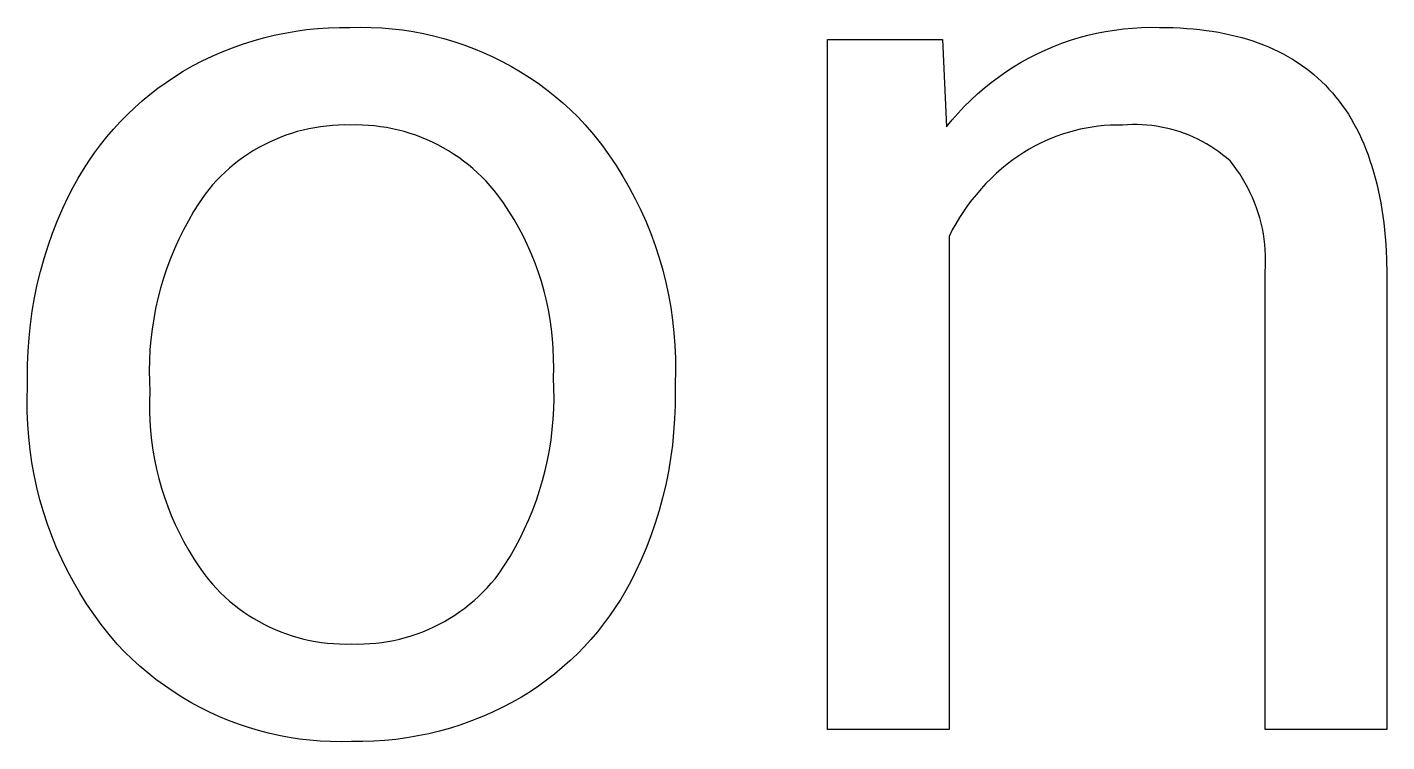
# Model space of a CAD drawing. Header units: millimetres. Extents: x -1893 to 2799, y -925 to 2353.
# Drawn here: x 1271.19 to 1310.43, y -719.01 to -698.39 of the extents above; entities that cross this region are included whole.
import ezdxf

# ---------------------------------------------------------------- set-up
doc = ezdxf.new("R2010")
doc.units = ezdxf.units.MM
doc.header["$MEASUREMENT"] = 0
doc.layers.add('Domyslna', color=7, linetype='Continuous', true_color=0x000000)

msp = doc.modelspace()

# ---------------------------------------------------------------- linework, layer by layer
at = {"layer": 'Domyslna'}
for p, q in [((1278.938, -698.502), (1279.251, -698.459)), ((1279.251, -698.459), (1279.565, -698.427)), ((1279.565, -698.427), (1279.88, -698.405)), ((1279.88, -698.405), (1280.196, -698.394)), ((1280.196, -698.394), (1280.512, -698.395)), ((1280.512, -698.395), (1280.815, -698.388)), ((1280.815, -698.388), (1281.118, -698.393)), ((1281.118, -698.393), (1281.42, -698.407)), ((1281.42, -698.407), (1281.722, -698.432)), ((1281.722, -698.432), (1282.023, -698.468)), ((1302.564, -698.47), (1302.823, -698.437)), ((1302.823, -698.437), (1303.082, -698.413)), ((1303.082, -698.413), (1303.342, -698.398)), ((1303.342, -698.398), (1303.602, -698.392)), ((1303.602, -698.392), (1303.863, -698.395)), ((1303.863, -698.395), (1304.064, -698.396)), ((1304.064, -698.396), (1304.263, -698.402)), ((1304.263, -698.402), (1304.458, -698.41)), ((1304.458, -698.41), (1304.651, -698.422)), ((1304.651, -698.422), (1304.84, -698.438)), ((1304.84, -698.438), (1305.026, -698.457)), ((1305.026, -698.457), (1305.209, -698.48)), ((1277.405, -698.876), (1277.706, -698.78)), ((1277.706, -698.78), (1278.01, -698.695)), ((1278.01, -698.695), (1278.317, -698.62)), ((1278.317, -698.62), (1278.626, -698.556)), ((1278.626, -698.556), (1278.938, -698.502)), ((1282.023, -698.468), (1282.322, -698.513)), ((1282.322, -698.513), (1282.62, -698.569)), ((1282.62, -698.569), (1282.916, -698.636)), ((1282.916, -698.636), (1283.209, -698.712)), ((1283.209, -698.712), (1283.499, -698.798)), ((1283.499, -698.798), (1283.786, -698.895)), ((1294.283, -718.653), (1294.283, -698.747)), ((1294.283, -698.747), (1297.604, -698.747)), ((1297.604, -698.747), (1297.718, -701.263)), ((1300.809, -698.946), (1301.052, -698.852)), ((1301.052, -698.852), (1301.298, -698.767)), ((1301.298, -698.767), (1301.547, -698.69)), ((1301.547, -698.69), (1301.798, -698.622)), ((1301.798, -698.622), (1302.052, -698.563)), ((1302.052, -698.563), (1302.307, -698.512)), ((1302.307, -698.512), (1302.564, -698.47)), ((1305.209, -698.48), (1305.388, -698.506)), ((1305.388, -698.506), (1305.565, -698.535)), ((1305.565, -698.535), (1305.738, -698.568)), ((1305.738, -698.568), (1305.909, -698.605)), ((1305.909, -698.605), (1306.076, -698.645)), ((1306.076, -698.645), (1306.24, -698.688)), ((1306.24, -698.688), (1306.401, -698.735)), ((1306.401, -698.735), (1306.558, -698.786)), ((1306.558, -698.786), (1306.713, -698.839)), ((1306.713, -698.839), (1306.864, -698.897)), ((1276.239, -699.361), (1276.524, -699.225)), ((1276.524, -699.225), (1276.814, -699.099)), ((1276.814, -699.099), (1277.108, -698.982)), ((1277.108, -698.982), (1277.405, -698.876)), ((1283.786, -698.895), (1284.07, -699.001)), ((1284.07, -699.001), (1284.35, -699.117)), ((1284.35, -699.117), (1284.625, -699.243)), ((1284.625, -699.243), (1284.896, -699.378)), ((1300.101, -699.276), (1300.333, -699.158)), ((1300.333, -699.158), (1300.569, -699.048)), ((1300.569, -699.048), (1300.809, -698.946)), ((1306.864, -698.897), (1307.012, -698.958)), ((1307.012, -698.958), (1307.158, -699.022)), ((1307.158, -699.022), (1307.299, -699.09)), ((1307.299, -699.09), (1307.438, -699.161)), ((1307.438, -699.161), (1307.574, -699.235)), ((1307.574, -699.235), (1307.706, -699.314)), ((1275.684, -699.662), (1275.959, -699.507)), ((1275.959, -699.507), (1276.239, -699.361)), ((1284.896, -699.378), (1285.163, -699.522)), ((1285.163, -699.522), (1285.424, -699.675)), ((1299.431, -699.678), (1299.65, -699.536)), ((1299.65, -699.536), (1299.873, -699.402)), ((1299.873, -699.402), (1300.101, -699.276)), ((1307.706, -699.314), (1307.836, -699.395)), ((1307.836, -699.395), (1307.962, -699.48)), ((1307.962, -699.48), (1308.085, -699.569)), ((1308.085, -699.569), (1308.205, -699.661)), ((1274.96, -700.151), (1275.196, -699.98)), ((1275.196, -699.98), (1275.437, -699.817)), ((1275.437, -699.817), (1275.684, -699.662)), ((1285.424, -699.675), (1285.68, -699.837)), ((1285.68, -699.837), (1285.93, -700.008)), ((1285.93, -700.008), (1286.174, -700.188)), ((1298.807, -700.146), (1299.009, -699.983)), ((1299.009, -699.983), (1299.218, -699.826)), ((1299.218, -699.826), (1299.431, -699.678)), ((1308.205, -699.661), (1308.321, -699.757)), ((1308.321, -699.757), (1308.435, -699.856)), ((1308.435, -699.856), (1308.545, -699.958)), ((1308.545, -699.958), (1308.653, -700.064)), ((1274.506, -700.516), (1274.73, -700.329)), ((1274.73, -700.329), (1274.96, -700.151)), ((1286.174, -700.188), (1286.412, -700.376)), ((1286.412, -700.376), (1286.643, -700.571)), ((1298.418, -700.493), (1298.609, -700.316)), ((1298.609, -700.316), (1298.807, -700.146)), ((1308.653, -700.064), (1308.757, -700.173)), ((1308.757, -700.173), (1308.858, -700.286)), ((1308.858, -700.286), (1308.956, -700.403)), ((1308.956, -700.403), (1309.05, -700.523)), ((1274.078, -700.911), (1274.289, -700.71)), ((1274.289, -700.71), (1274.506, -700.516)), ((1286.643, -700.571), (1286.867, -700.775)), ((1286.867, -700.775), (1287.084, -700.986)), ((1298.055, -700.866), (1298.233, -700.676)), ((1298.233, -700.676), (1298.418, -700.493)), ((1309.05, -700.523), (1309.142, -700.646)), ((1309.142, -700.646), (1309.23, -700.773)), ((1309.23, -700.773), (1309.316, -700.903)), ((1273.677, -701.333), (1273.874, -701.118)), ((1273.874, -701.118), (1274.078, -700.911)), ((1280.34, -701.211), (1280.168, -701.215)), ((1280.512, -701.213), (1280.34, -701.211)), ((1280.687, -701.211), (1280.512, -701.213)), ((1280.861, -701.214), (1280.687, -701.211)), ((1287.084, -700.986), (1287.294, -701.205)), ((1287.294, -701.205), (1287.531, -701.487)), ((1297.718, -701.263), (1297.883, -701.061)), ((1297.883, -701.061), (1298.055, -700.866)), ((1302.626, -701.213), (1302.449, -701.218)), ((1302.802, -701.213), (1302.626, -701.213)), ((1302.942, -701.204), (1302.802, -701.213)), ((1303.082, -701.199), (1302.942, -701.204)), ((1303.222, -701.199), (1303.082, -701.199)), ((1303.362, -701.204), (1303.222, -701.199)), ((1303.501, -701.213), (1303.362, -701.204)), ((1303.641, -701.228), (1303.501, -701.213)), ((1309.316, -700.903), (1309.398, -701.037)), ((1309.398, -701.037), (1309.477, -701.174)), ((1309.477, -701.174), (1309.552, -701.315)), ((1273.306, -701.782), (1273.488, -701.554)), ((1273.488, -701.554), (1273.677, -701.333)), ((1278.492, -701.569), (1278.333, -701.635)), ((1278.653, -701.508), (1278.492, -701.569)), ((1278.816, -701.453), (1278.653, -701.508)), ((1278.981, -701.403), (1278.816, -701.453)), ((1279.147, -701.359), (1278.981, -701.403)), ((1279.315, -701.321), (1279.147, -701.359)), ((1279.484, -701.288), (1279.315, -701.321)), ((1279.654, -701.261), (1279.484, -701.288)), ((1279.824, -701.24), (1279.654, -701.261)), ((1279.996, -701.225), (1279.824, -701.24)), ((1280.168, -701.215), (1279.996, -701.225)), ((1281.036, -701.224), (1280.861, -701.214)), ((1281.21, -701.239), (1281.036, -701.224)), ((1281.384, -701.26), (1281.21, -701.239)), ((1281.556, -701.287), (1281.384, -701.26)), ((1281.728, -701.32), (1281.556, -701.287)), ((1281.899, -701.359), (1281.728, -701.32)), ((1282.068, -701.403), (1281.899, -701.359)), ((1282.235, -701.453), (1282.068, -701.403)), ((1282.401, -701.509), (1282.235, -701.453)), ((1282.565, -701.57), (1282.401, -701.509)), ((1282.726, -701.637), (1282.565, -701.57)), ((1287.531, -701.487), (1287.758, -701.777)), ((1300.734, -701.6), (1300.572, -701.67)), ((1300.899, -701.535), (1300.734, -701.6)), ((1301.065, -701.477), (1300.899, -701.535)), ((1301.234, -701.424), (1301.065, -701.477)), ((1301.404, -701.377), (1301.234, -701.424)), ((1301.576, -701.336), (1301.404, -701.377)), ((1301.749, -701.3), (1301.576, -701.336)), ((1301.923, -701.271), (1301.749, -701.3)), ((1302.098, -701.247), (1301.923, -701.271)), ((1302.273, -701.23), (1302.098, -701.247)), ((1302.449, -701.218), (1302.273, -701.23)), ((1303.779, -701.246), (1303.641, -701.228)), ((1303.917, -701.27), (1303.779, -701.246)), ((1304.054, -701.298), (1303.917, -701.27)), ((1304.19, -701.331), (1304.054, -701.298)), ((1304.325, -701.369), (1304.19, -701.331)), ((1304.459, -701.411), (1304.325, -701.369)), ((1304.591, -701.457), (1304.459, -701.411)), ((1304.721, -701.508), (1304.591, -701.457)), ((1304.849, -701.564), (1304.721, -701.508)), ((1304.976, -701.623), (1304.849, -701.564)), ((1309.552, -701.315), (1309.625, -701.459)), ((1309.625, -701.459), (1309.695, -701.607)), ((1273.132, -702.015), (1273.306, -701.782)), ((1277.722, -701.951), (1277.576, -702.042)), ((1277.87, -701.864), (1277.722, -701.951)), ((1278.022, -701.782), (1277.87, -701.864)), ((1278.176, -701.706), (1278.022, -701.782)), ((1278.333, -701.635), (1278.176, -701.706)), ((1282.886, -701.709), (1282.726, -701.637)), ((1283.042, -701.787), (1282.886, -701.709)), ((1283.196, -701.87), (1283.042, -701.787)), ((1283.347, -701.958), (1283.196, -701.87)), ((1283.495, -702.051), (1283.347, -701.958)), ((1287.758, -701.777), (1287.974, -702.075)), ((1300.102, -701.912), (1299.951, -702.003)), ((1300.256, -701.826), (1300.102, -701.912)), ((1300.413, -701.745), (1300.256, -701.826)), ((1300.572, -701.67), (1300.413, -701.745)), ((1305.101, -701.687), (1304.976, -701.623)), ((1305.223, -701.755), (1305.101, -701.687)), ((1305.343, -701.827), (1305.223, -701.755)), ((1305.46, -701.904), (1305.343, -701.827)), ((1305.575, -701.984), (1305.46, -701.904)), ((1305.687, -702.068), (1305.575, -701.984)), ((1309.695, -701.607), (1309.761, -701.758)), ((1309.761, -701.758), (1309.824, -701.912)), ((1309.824, -701.912), (1309.884, -702.07)), ((1272.807, -702.499), (1272.965, -702.254)), ((1272.965, -702.254), (1273.132, -702.015)), ((1277.159, -702.346), (1277.027, -702.456)), ((1277.294, -702.24), (1277.159, -702.346)), ((1277.434, -702.139), (1277.294, -702.24)), ((1277.576, -702.042), (1277.434, -702.139)), ((1283.64, -702.149), (1283.495, -702.051)), ((1283.781, -702.252), (1283.64, -702.149)), ((1283.919, -702.359), (1283.781, -702.252)), ((1284.053, -702.471), (1283.919, -702.359)), ((1287.974, -702.075), (1288.181, -702.381)), ((1288.181, -702.381), (1288.376, -702.693)), ((1299.469, -702.346), (1299.309, -702.477)), ((1299.634, -702.22), (1299.469, -702.346)), ((1299.803, -702.1), (1299.634, -702.22)), ((1299.951, -702.003), (1299.803, -702.1)), ((1305.796, -702.155), (1305.687, -702.068)), ((1305.902, -702.247), (1305.796, -702.155)), ((1305.999, -702.369), (1305.902, -702.247)), ((1306.091, -702.494), (1305.999, -702.369)), ((1309.884, -702.07), (1309.941, -702.232)), ((1309.941, -702.232), (1309.995, -702.397)), ((1272.516, -703.003), (1272.657, -702.749)), ((1272.657, -702.749), (1272.807, -702.499)), ((1276.774, -702.69), (1276.654, -702.813)), ((1276.899, -702.571), (1276.774, -702.69)), ((1277.027, -702.456), (1276.899, -702.571)), ((1284.183, -702.588), (1284.053, -702.471)), ((1284.31, -702.709), (1284.183, -702.588)), ((1284.432, -702.834), (1284.31, -702.709)), ((1288.376, -702.693), (1288.561, -703.012)), ((1299.003, -702.756), (1298.857, -702.903)), ((1299.153, -702.614), (1299.003, -702.756)), ((1299.309, -702.477), (1299.153, -702.614)), ((1306.18, -702.623), (1306.091, -702.494)), ((1306.264, -702.755), (1306.18, -702.623)), ((1306.343, -702.889), (1306.264, -702.755)), ((1309.995, -702.397), (1310.045, -702.566)), ((1310.045, -702.566), (1310.093, -702.738)), ((1310.093, -702.738), (1310.137, -702.913)), ((1272.383, -703.263), (1272.516, -703.003)), ((1276.427, -703.071), (1276.319, -703.206)), ((1276.538, -702.94), (1276.427, -703.071)), ((1276.654, -702.813), (1276.538, -702.94)), ((1284.549, -702.964), (1284.432, -702.834)), ((1284.663, -703.097), (1284.549, -702.964)), ((1284.771, -703.234), (1284.663, -703.097)), ((1288.561, -703.012), (1288.734, -703.337)), ((1298.716, -703.055), (1298.58, -703.212)), ((1298.857, -702.903), (1298.716, -703.055)), ((1306.417, -703.026), (1306.343, -702.889)), ((1306.487, -703.165), (1306.417, -703.026)), ((1306.552, -703.307), (1306.487, -703.165)), ((1310.137, -702.913), (1310.178, -703.092)), ((1310.178, -703.092), (1310.216, -703.274)), ((1272.217, -703.613), (1272.383, -703.263)), ((1276.151, -703.456), (1275.991, -703.712)), ((1276.319, -703.206), (1276.151, -703.456)), ((1284.934, -703.462), (1284.771, -703.234)), ((1285.09, -703.697), (1284.934, -703.462)), ((1288.734, -703.337), (1288.896, -703.668)), ((1298.326, -703.539), (1298.207, -703.709)), ((1298.45, -703.373), (1298.326, -703.539)), ((1298.58, -703.212), (1298.45, -703.373)), ((1306.612, -703.451), (1306.552, -703.307)), ((1306.667, -703.597), (1306.612, -703.451)), ((1310.216, -703.274), (1310.251, -703.46)), ((1310.251, -703.46), (1310.283, -703.65)), ((1272.063, -703.97), (1272.217, -703.613)), ((1275.991, -703.712), (1275.839, -703.973)), ((1285.237, -703.936), (1285.09, -703.697)), ((1285.376, -704.18), (1285.237, -703.936)), ((1288.896, -703.668), (1289.047, -704.005)), ((1298.094, -703.883), (1297.987, -704.06)), ((1298.207, -703.709), (1298.094, -703.883)), ((1306.717, -703.745), (1306.667, -703.597)), ((1306.761, -703.894), (1306.717, -703.745)), ((1306.801, -704.045), (1306.761, -703.894)), ((1310.283, -703.65), (1310.311, -703.842)), ((1310.311, -703.842), (1310.337, -704.039)), ((1271.791, -704.697), (1271.92, -704.331)), ((1271.92, -704.331), (1272.063, -703.97)), ((1275.697, -704.239), (1275.563, -704.51)), ((1275.839, -703.973), (1275.697, -704.239)), ((1285.506, -704.429), (1285.376, -704.18)), ((1289.047, -704.005), (1289.185, -704.346)), ((1289.185, -704.346), (1289.312, -704.692)), ((1297.886, -704.241), (1297.792, -704.425)), ((1297.987, -704.06), (1297.886, -704.241)), ((1306.835, -704.197), (1306.801, -704.045)), ((1306.864, -704.351), (1306.835, -704.197)), ((1306.888, -704.505), (1306.864, -704.351)), ((1310.337, -704.039), (1310.359, -704.238)), ((1310.359, -704.238), (1310.394, -704.648)), ((1271.673, -705.067), (1271.791, -704.697)), ((1275.563, -704.51), (1275.439, -704.785)), ((1285.628, -704.682), (1285.506, -704.429)), ((1285.741, -704.94), (1285.628, -704.682)), ((1289.312, -704.692), (1289.427, -705.043)), ((1297.792, -704.425), (1297.792, -718.653)), ((1306.906, -704.66), (1306.888, -704.505)), ((1306.919, -704.815), (1306.906, -704.66)), ((1310.394, -704.648), (1310.416, -705.072)), ((1271.569, -705.441), (1271.673, -705.067)), ((1275.324, -705.064), (1275.219, -705.347)), ((1275.439, -704.785), (1275.324, -705.064)), ((1285.846, -705.201), (1285.741, -704.94)), ((1289.427, -705.043), (1289.529, -705.397)), ((1306.927, -704.971), (1306.919, -704.815)), ((1306.926, -705.283), (1306.929, -705.127)), ((1306.929, -705.127), (1306.927, -704.971)), ((1310.416, -705.072), (1310.426, -705.51)), ((1271.477, -705.818), (1271.569, -705.441)), ((1275.219, -705.347), (1275.123, -705.633)), ((1285.941, -705.465), (1285.846, -705.201)), ((1286.027, -705.732), (1285.941, -705.465)), ((1289.529, -705.397), (1289.619, -705.754)), ((1306.918, -705.438), (1306.926, -705.283)), ((1306.918, -718.653), (1306.918, -705.438)), ((1310.426, -705.51), (1310.426, -718.653)), ((1271.398, -706.198), (1271.477, -705.818)), ((1275.037, -705.922), (1274.961, -706.214)), ((1275.123, -705.633), (1275.037, -705.922)), ((1286.105, -706.003), (1286.027, -705.732)), ((1289.619, -705.754), (1289.696, -706.114)), ((1271.332, -706.581), (1271.398, -706.198)), ((1274.961, -706.214), (1274.894, -706.508)), ((1286.172, -706.275), (1286.105, -706.003)), ((1286.231, -706.55), (1286.172, -706.275)), ((1289.696, -706.114), (1289.761, -706.477)), ((1271.279, -706.966), (1271.332, -706.581)), ((1274.894, -706.508), (1274.838, -706.805)), ((1286.28, -706.827), (1286.231, -706.55)), ((1289.761, -706.477), (1289.813, -706.842)), ((1271.239, -707.352), (1271.279, -706.966)), ((1274.838, -706.805), (1274.792, -707.103)), ((1286.32, -707.105), (1286.28, -706.827)), ((1289.813, -706.842), (1289.853, -707.208)), ((1271.212, -707.739), (1271.239, -707.352)), ((1274.755, -707.403), (1274.729, -707.703)), ((1274.792, -707.103), (1274.755, -707.403)), ((1286.35, -707.385), (1286.32, -707.105)), ((1286.37, -707.665), (1286.35, -707.385)), ((1289.853, -707.208), (1289.88, -707.576)), ((1271.198, -708.127), (1271.212, -707.739)), ((1274.729, -707.703), (1274.713, -708.005)), ((1286.381, -707.946), (1286.37, -707.665)), ((1289.88, -707.576), (1289.893, -707.944)), ((1271.198, -708.516), (1271.198, -708.127)), ((1274.713, -708.005), (1274.707, -708.306)), ((1286.374, -708.507), (1286.383, -708.227)), ((1286.383, -708.227), (1286.381, -707.946)), ((1289.893, -707.944), (1289.895, -708.313)), ((1271.198, -708.755), (1271.198, -708.516)), ((1274.707, -708.306), (1274.712, -708.608)), ((1274.712, -708.608), (1274.726, -708.909)), ((1286.388, -708.806), (1286.374, -708.507)), ((1289.895, -708.313), (1289.883, -708.681)), ((1271.187, -709.122), (1271.198, -708.755)), ((1274.726, -708.909), (1274.717, -709.19)), ((1286.391, -709.106), (1286.388, -708.806)), ((1289.883, -708.681), (1289.883, -708.92)), ((1289.883, -708.92), (1289.883, -709.305)), ((1271.188, -709.489), (1271.187, -709.122)), ((1274.717, -709.19), (1274.717, -709.472)), ((1286.368, -709.703), (1286.384, -709.405)), ((1286.384, -709.405), (1286.391, -709.106)), ((1289.883, -709.305), (1289.87, -709.689)), ((1271.203, -709.856), (1271.188, -709.489)), ((1274.717, -709.472), (1274.727, -709.753)), ((1274.727, -709.753), (1274.747, -710.033)), ((1286.341, -710.001), (1286.368, -709.703)), ((1289.87, -709.689), (1289.844, -710.073)), ((1271.23, -710.222), (1271.203, -709.856)), ((1271.27, -710.586), (1271.23, -710.222)), ((1274.747, -710.033), (1274.776, -710.313)), ((1286.305, -710.298), (1286.341, -710.001)), ((1289.844, -710.073), (1289.806, -710.455)), ((1271.322, -710.95), (1271.27, -710.586)), ((1274.776, -710.313), (1274.815, -710.592)), ((1274.815, -710.592), (1274.863, -710.869)), ((1286.202, -710.888), (1286.258, -710.594)), ((1286.258, -710.594), (1286.305, -710.298)), ((1289.806, -710.455), (1289.755, -710.836)), ((1271.387, -711.311), (1271.322, -710.95)), ((1274.863, -710.869), (1274.92, -711.144)), ((1286.137, -711.18), (1286.202, -710.888)), ((1289.755, -710.836), (1289.691, -711.215)), ((1271.465, -711.669), (1271.387, -711.311)), ((1274.92, -711.144), (1274.987, -711.417)), ((1286.061, -711.469), (1286.137, -711.18)), ((1289.691, -711.215), (1289.615, -711.592)), ((1271.555, -712.025), (1271.465, -711.669)), ((1274.987, -711.417), (1275.063, -711.688)), ((1275.063, -711.688), (1275.148, -711.956)), ((1285.882, -712.04), (1285.976, -711.756)), ((1285.976, -711.756), (1286.061, -711.469)), ((1289.615, -711.592), (1289.526, -711.966)), ((1271.657, -712.377), (1271.555, -712.025)), ((1275.148, -711.956), (1275.243, -712.221)), ((1285.778, -712.32), (1285.882, -712.04)), ((1289.526, -711.966), (1289.424, -712.337)), ((1271.772, -712.726), (1271.657, -712.377)), ((1275.243, -712.221), (1275.346, -712.483)), ((1275.346, -712.483), (1275.458, -712.74)), ((1285.665, -712.597), (1285.778, -712.32)), ((1289.424, -712.337), (1289.311, -712.704)), ((1271.898, -713.071), (1271.772, -712.726)), ((1275.458, -712.74), (1275.579, -712.994)), ((1285.412, -713.139), (1285.543, -712.87)), ((1285.543, -712.87), (1285.665, -712.597)), ((1289.311, -712.704), (1289.185, -713.068)), ((1272.037, -713.41), (1271.898, -713.071)), ((1275.579, -712.994), (1275.709, -713.244)), ((1275.709, -713.244), (1275.847, -713.489)), ((1285.272, -713.404), (1285.412, -713.139)), ((1289.185, -713.068), (1289.047, -713.427)), ((1272.187, -713.745), (1272.037, -713.41)), ((1272.349, -714.074), (1272.187, -713.745)), ((1275.847, -713.489), (1275.993, -713.729)), ((1275.993, -713.729), (1276.147, -713.965)), ((1284.965, -713.918), (1285.123, -713.663)), ((1285.123, -713.663), (1285.272, -713.404)), ((1289.047, -713.427), (1288.897, -713.781)), ((1272.522, -714.398), (1272.349, -714.074)), ((1276.147, -713.965), (1276.309, -714.194)), ((1284.8, -714.167), (1284.965, -713.918)), ((1288.736, -714.13), (1288.605, -714.388)), ((1288.897, -713.781), (1288.736, -714.13)), ((1272.706, -714.715), (1272.522, -714.398)), ((1276.309, -714.194), (1276.418, -714.33)), ((1276.418, -714.33), (1276.531, -714.462)), ((1276.531, -714.462), (1276.648, -714.59)), ((1284.462, -714.568), (1284.579, -714.438)), ((1284.579, -714.438), (1284.692, -714.304)), ((1284.692, -714.304), (1284.8, -714.167)), ((1288.605, -714.388), (1288.465, -714.643)), ((1272.902, -715.026), (1272.706, -714.715)), ((1276.648, -714.59), (1276.77, -714.714)), ((1276.77, -714.714), (1276.896, -714.833)), ((1276.896, -714.833), (1277.026, -714.949)), ((1283.952, -715.044), (1284.086, -714.932)), ((1284.086, -714.932), (1284.216, -714.815)), ((1284.216, -714.815), (1284.341, -714.693)), ((1284.341, -714.693), (1284.462, -714.568)), ((1288.317, -714.892), (1288.16, -715.136)), ((1288.465, -714.643), (1288.317, -714.892)), ((1273.108, -715.33), (1272.902, -715.026)), ((1273.324, -715.626), (1273.108, -715.33)), ((1277.026, -714.949), (1277.159, -715.06)), ((1277.159, -715.06), (1277.297, -715.166)), ((1277.297, -715.166), (1277.438, -715.268)), ((1277.438, -715.268), (1277.582, -715.365)), ((1283.53, -715.354), (1283.674, -715.255)), ((1283.674, -715.255), (1283.815, -715.152)), ((1283.815, -715.152), (1283.952, -715.044)), ((1288.16, -715.136), (1287.995, -715.375)), ((1273.551, -715.915), (1273.324, -715.626)), ((1277.582, -715.365), (1277.729, -715.457)), ((1277.729, -715.457), (1277.88, -715.544)), ((1277.88, -715.544), (1278.033, -715.626)), ((1278.033, -715.626), (1278.189, -715.702)), ((1278.189, -715.702), (1278.347, -715.773)), ((1282.762, -715.768), (1282.921, -715.696)), ((1282.921, -715.696), (1283.077, -715.618)), ((1283.077, -715.618), (1283.231, -715.535)), ((1283.231, -715.535), (1283.382, -715.447)), ((1283.382, -715.447), (1283.53, -715.354)), ((1287.822, -715.608), (1287.642, -715.835)), ((1287.995, -715.375), (1287.822, -715.608)), ((1273.787, -716.195), (1273.551, -715.915)), ((1278.347, -715.773), (1278.508, -715.839)), ((1278.508, -715.839), (1278.671, -715.9)), ((1278.671, -715.9), (1278.836, -715.954)), ((1278.836, -715.954), (1279.002, -716.004)), ((1279.002, -716.004), (1279.17, -716.047)), ((1279.17, -716.047), (1279.34, -716.085)), ((1279.34, -716.085), (1279.511, -716.117)), ((1279.511, -716.117), (1279.682, -716.143)), ((1281.42, -716.143), (1281.593, -716.117)), ((1281.593, -716.117), (1281.764, -716.084)), ((1281.764, -716.084), (1281.935, -716.046)), ((1281.935, -716.046), (1282.104, -716.002)), ((1282.104, -716.002), (1282.271, -715.952)), ((1282.271, -715.952), (1282.437, -715.896)), ((1282.437, -715.896), (1282.601, -715.835)), ((1282.601, -715.835), (1282.762, -715.768)), ((1287.453, -716.056), (1287.258, -716.27)), ((1287.642, -715.835), (1287.453, -716.056)), ((1273.996, -716.414), (1273.787, -716.195)), ((1274.212, -716.625), (1273.996, -716.414)), ((1279.682, -716.143), (1279.855, -716.164)), ((1279.855, -716.164), (1280.028, -716.178)), ((1280.028, -716.178), (1280.202, -716.187)), ((1280.202, -716.187), (1280.375, -716.19)), ((1280.375, -716.19), (1280.549, -716.187)), ((1280.549, -716.187), (1280.724, -716.19)), ((1280.724, -716.19), (1280.898, -716.187)), ((1280.898, -716.187), (1281.073, -716.179)), ((1281.073, -716.179), (1281.247, -716.164)), ((1281.247, -716.164), (1281.42, -716.143)), ((1287.055, -716.478), (1286.845, -716.678)), ((1287.258, -716.27), (1287.055, -716.478)), ((1274.436, -716.828), (1274.212, -716.625)), ((1274.666, -717.024), (1274.436, -716.828)), ((1286.628, -716.871), (1286.405, -717.057)), ((1286.845, -716.678), (1286.628, -716.871)), ((1274.903, -717.211), (1274.666, -717.024)), ((1275.146, -717.391), (1274.903, -717.211)), ((1286.176, -717.235), (1285.941, -717.405)), ((1286.405, -717.057), (1286.176, -717.235)), ((1275.395, -717.561), (1275.146, -717.391)), ((1275.65, -717.723), (1275.395, -717.561)), ((1285.7, -717.567), (1285.454, -717.72)), ((1285.941, -717.405), (1285.7, -717.567)), ((1275.911, -717.877), (1275.65, -717.723)), ((1276.176, -718.021), (1275.911, -717.877)), ((1276.447, -718.156), (1276.176, -718.021)), ((1284.89, -718.026), (1284.6, -718.165)), ((1285.174, -717.878), (1284.89, -718.026)), ((1285.454, -717.72), (1285.174, -717.878)), ((1276.721, -718.281), (1276.447, -718.156)), ((1277, -718.397), (1276.721, -718.281)), ((1277.283, -718.503), (1277, -718.397)), ((1284.008, -718.411), (1283.705, -718.519)), ((1284.306, -718.293), (1284.008, -718.411)), ((1284.6, -718.165), (1284.306, -718.293)), ((1277.57, -718.6), (1277.283, -718.503)), ((1277.859, -718.686), (1277.57, -718.6)), ((1278.151, -718.763), (1277.859, -718.686)), ((1278.446, -718.829), (1278.151, -718.763)), ((1278.743, -718.886), (1278.446, -718.829)), ((1282.464, -718.844), (1282.148, -718.899)), ((1282.779, -718.779), (1282.464, -718.844)), ((1283.09, -718.703), (1282.779, -718.779)), ((1283.399, -718.616), (1283.09, -718.703)), ((1283.705, -718.519), (1283.399, -718.616)), ((1297.792, -718.653), (1294.283, -718.653)), ((1310.426, -718.653), (1306.918, -718.653)), ((1279.042, -718.931), (1278.743, -718.886)), ((1279.342, -718.967), (1279.042, -718.931)), ((1279.643, -718.992), (1279.342, -718.967)), ((1279.945, -719.007), (1279.643, -718.992)), ((1280.247, -719.012), (1279.945, -719.007)), ((1280.549, -719.006), (1280.247, -719.012)), ((1280.87, -719.006), (1280.549, -719.006)), ((1281.191, -718.996), (1280.87, -719.006)), ((1281.511, -718.974), (1281.191, -718.996)), ((1281.83, -718.942), (1281.511, -718.974)), ((1282.148, -718.899), (1281.83, -718.942))]:
    msp.add_line(p, q, dxfattribs=at)

doc.saveas('drawing.dxf')
